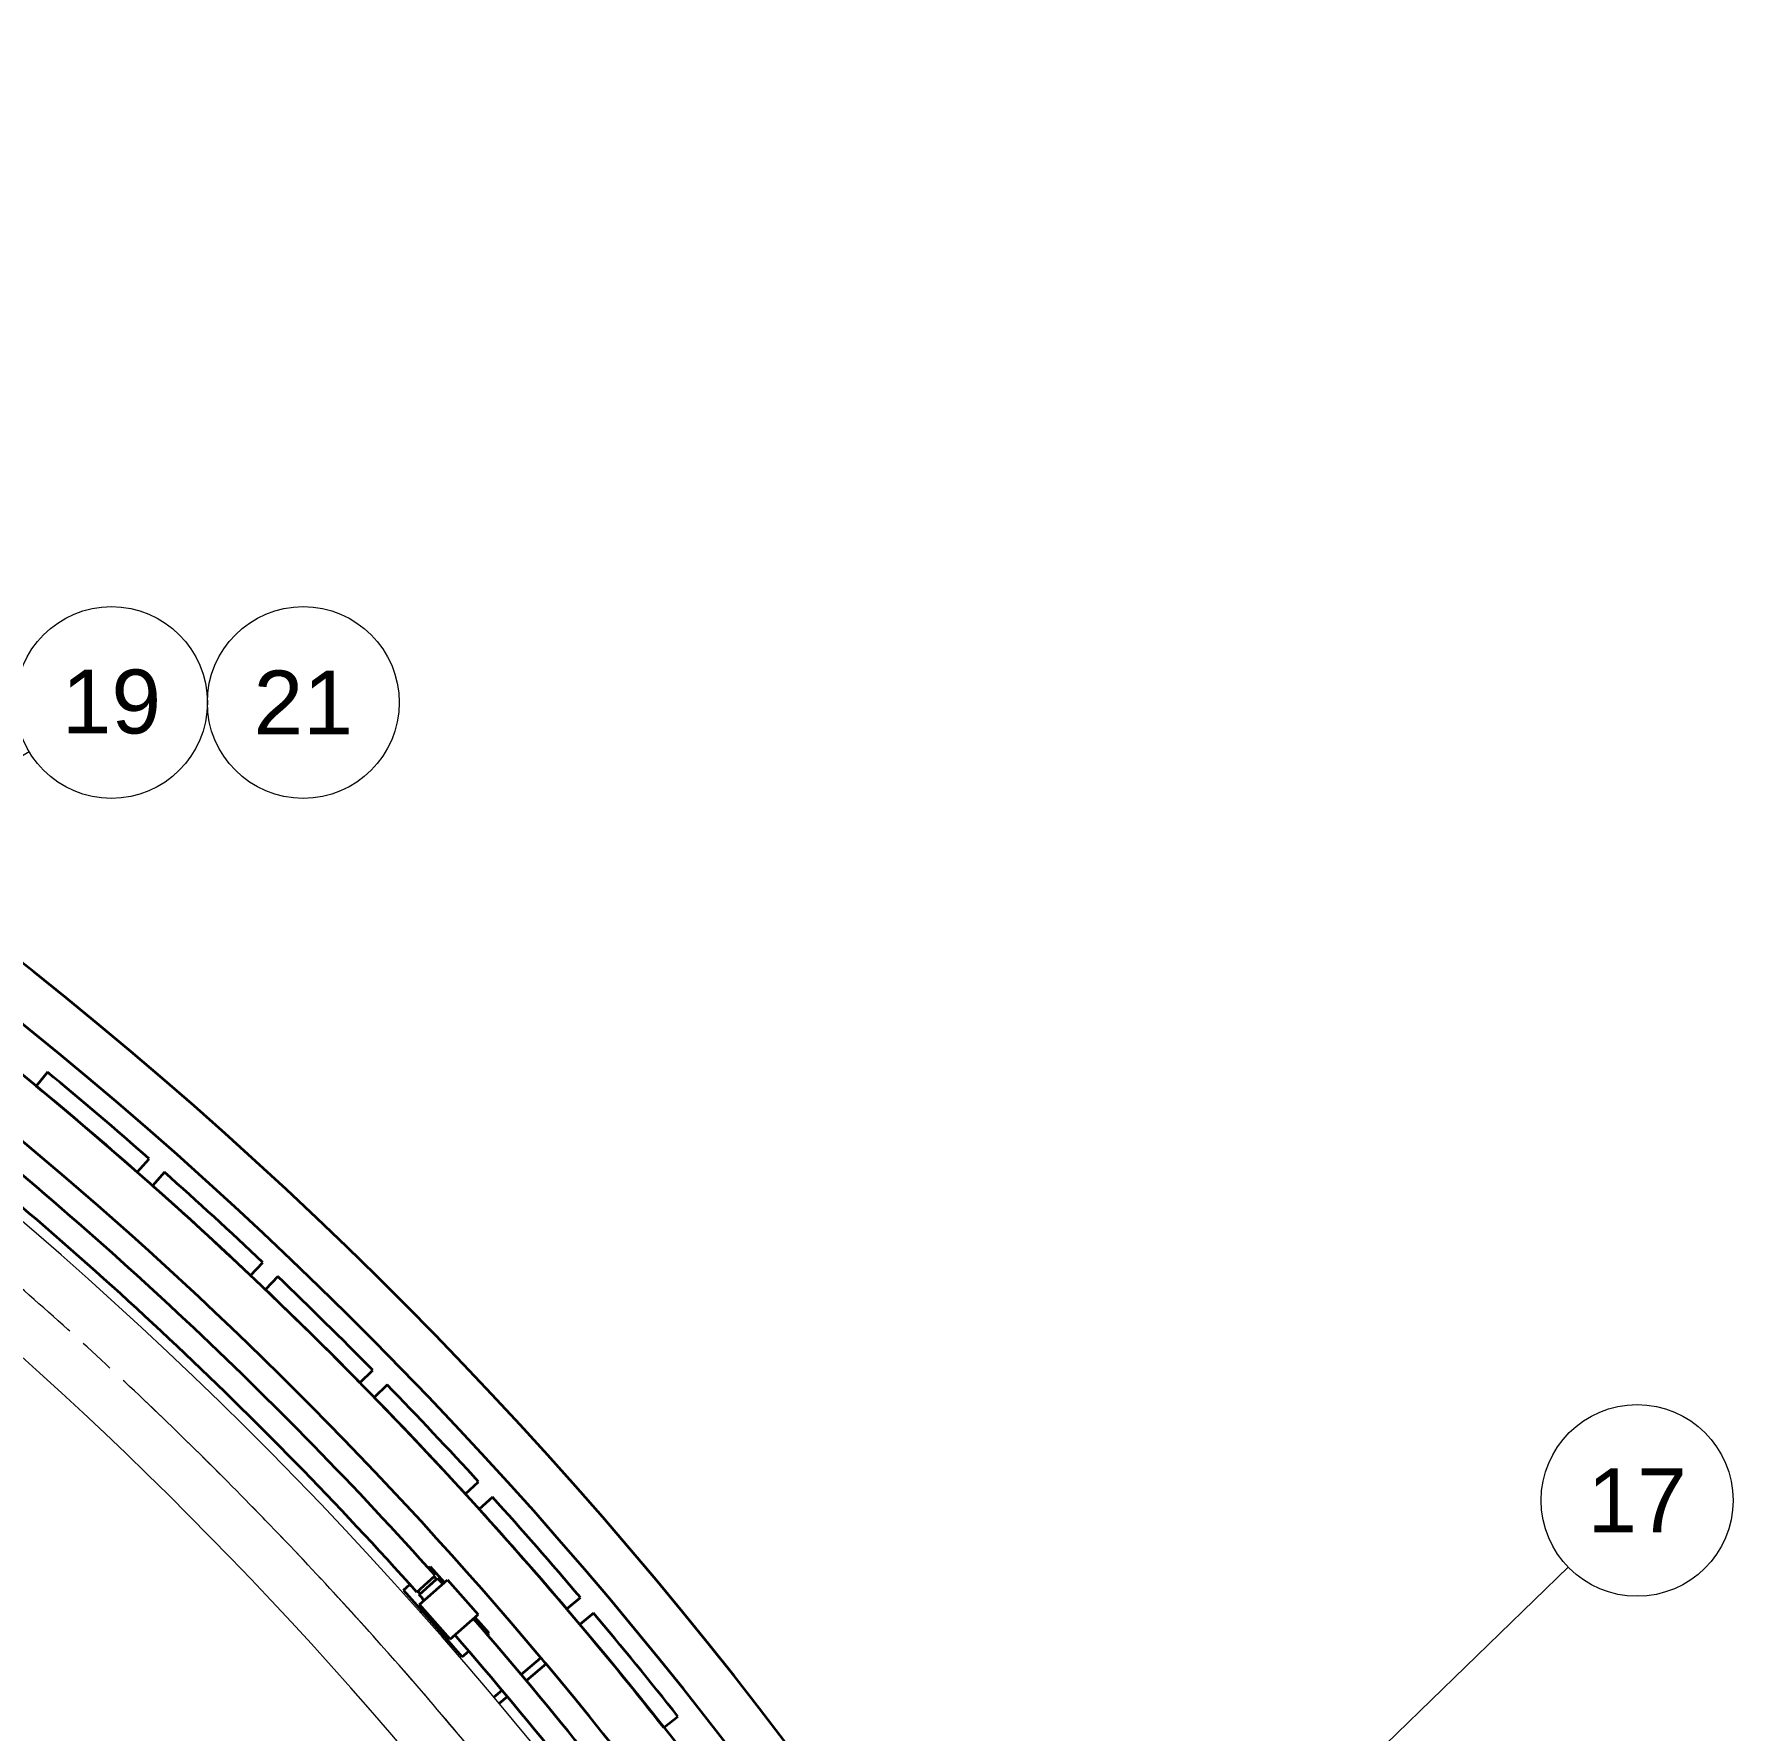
# Model space of a CAD drawing. Header units: millimetres. Extents: x 0 to 42050, y 0 to 29700.
# Drawn here: x 15014 to 18335, y 14581 to 17898 of the extents above; entities that cross this region are included whole.
import ezdxf

# ---------------------------------------------------------------- set-up
doc = ezdxf.new("R2010")
doc.units = ezdxf.units.MM
doc.header["$LTSCALE"] = 50
doc.linetypes.add('CHAIN', pattern=[0.3543, 0.2362, -0.0295, 0.0591, -0.0295])
doc.layers.add('P_Cable Ducts (CD)', color=30, linetype='Continuous', lineweight=18, true_color=0xff7f00)
doc.layers.add('P_Condensate Centerline', color=40, linetype='CHAIN', lineweight=18, true_color=0xffbf00)
doc.layers.add('Symbol', color=7, linetype='Continuous', lineweight=18)
doc.layers.add('Visible', color=7, linetype='Continuous', lineweight=35)
doc.styles.add('Note Text', font='arial.ttf')

# ---------------------------------------------------------------- blocks, each defined once
blk = doc.blocks.new('Balloon44')
at = {"layer": 'Symbol'}
for p, q in [((249.022, 299.474), (300.09, 329.896)), ((248.766, 299.904), (246.874, 298.195)), ((249.278, 299.045), (248.766, 299.904)), ((249.022, 299.474), (246.874, 298.195)), ((246.874, 298.195), (249.278, 299.045))]:
    blk.add_line(p, q, dxfattribs=at)
at = {"layer": 'Symbol', "flags": 128}
blk.add_lwpolyline([(248.766, 299.904), (246.874, 298.195), (249.278, 299.045), (248.766, 299.904)], dxfattribs=at)
at = {"layer": 'Symbol'}
for centre in [(303.308, 331.813), (310.808, 331.813)]:
    blk.add_circle(centre, 3.75, dxfattribs=at)
blk.add_solid([(248.766, 299.904), (246.874, 298.195), (249.278, 299.045), (248.766, 299.904)], dxfattribs=at)
at = {"layer": 'Symbol', "char_height": 2.5, "attachment_point": 5, "style": 'Note Text'}
for s, insert in [('19', (303.308, 331.834)), ('21', (310.808, 331.813))]:
    blk.add_mtext(s, dxfattribs=dict(at, insert=insert))
blk = doc.blocks.new('Balloon49')
at = {"layer": 'Symbol'}
for p, q in [((298.383, 238.003), (360.266, 298.007)), ((298.035, 238.362), (296.588, 236.263)), ((298.383, 238.003), (296.588, 236.263)), ((298.731, 237.644), (298.035, 238.362)), ((296.588, 236.263), (298.731, 237.644))]:
    blk.add_line(p, q, dxfattribs=at)
at = {"layer": 'Symbol', "flags": 128}
blk.add_lwpolyline([(298.035, 238.362), (296.588, 236.263), (298.731, 237.644), (298.035, 238.362)], dxfattribs=at)
at = {"layer": 'Symbol'}
blk.add_circle((362.948, 300.608), 3.75, dxfattribs=at)
blk.add_solid([(298.035, 238.362), (296.588, 236.263), (298.731, 237.644), (298.035, 238.362)], dxfattribs=at)
at = {"layer": 'Symbol', "insert": (362.948, 300.608), "char_height": 2.5, "attachment_point": 5, "style": 'Note Text'}
blk.add_mtext('17', dxfattribs=at)

msp = doc.modelspace()

# ---------------------------------------------------------------- linework, layer by layer
at = {"layer": 'P_Cable Ducts (CD)'}
for radius, start, end in [(8030, 304.017858, 74.209996), (7830, 18.844238, 73.39969)]:
    msp.add_arc((9766.85, 9477.99), radius, start, end, dxfattribs=at)
at = {"layer": 'P_Condensate Centerline', "ltscale": 23.990969}
for start, end in [(340.336504, 74.351842), (314.622936, 46.728136)]:
    msp.add_arc((9766.85, 9477.99), 7930, start, end, dxfattribs=at)
at = {"layer": 'Visible'}
for p, q in [((15040.6, 15867.74), (15018.39, 15840.69)), ((15215.99, 15672.3), (15239.17, 15698.52)), ((15269.14, 15672.03), (15245.96, 15645.8)), ((15437.32, 15470.35), (15461.44, 15495.71)), ((15490.42, 15468.15), (15466.3, 15442.78)), ((15651.17, 15260.5), (15676.19, 15284.97)), ((15704.16, 15256.37), (15679.13, 15231.9)), ((15857.25, 15043.02), (15883.15, 15066.56)), ((15910.06, 15036.97), (15884.16, 15013.42)), ((15762.35, 14851.09), (15798.32, 14883.33)), ((15767.01, 14845.89), (15803, 14878.09)), ((15795.61, 14880.88), (15780.34, 14867.21)), ((15785.06, 14898.08), (15788.67, 14901.27)), ((15788.67, 14901.27), (15815.78, 14870.51)), ((15795.61, 14880.88), (15795.6, 14880.89)), ((15795.61, 14880.88), (15796.7, 14880.53)), ((15736.16, 14854.99), (15748.82, 14866.15)), ((15736.16, 14854.99), (15767.24, 14819.73)), ((15765.07, 14853.52), (15765.3, 14852.41)), ((15767.68, 14826.78), (15822.45, 14875.05)), ((15769.72, 14848.32), (15768.64, 14848.67)), ((15800.28, 14875.67), (15785.01, 14861.99)), ((15800.28, 14875.67), (15800.04, 14876.79)), ((15800.28, 14875.66), (15800.28, 14875.67)), ((15816.45, 14869.76), (15815.78, 14870.51)), ((15822.45, 14875.05), (15881.95, 14807.53)), ((15770.99, 14823.03), (15767.24, 14819.73)), ((15773.19, 14812.97), (15767.24, 14819.73)), ((15827.19, 14759.26), (15767.68, 14826.78)), ((15773.19, 14812.97), (15770.94, 14810.99)), ((15772.97, 14820.78), (15771.47, 14819.46)), ((15775.44, 14814.96), (15771.47, 14819.46)), ((15773.19, 14812.97), (15814.18, 14766.46)), ((15816.43, 14768.44), (15775.44, 14814.96)), ((16055.31, 14818.2), (16082.04, 14840.79)), ((15770.52, 14810.62), (15770.94, 14810.99)), ((15827.19, 14759.26), (15881.95, 14807.53)), ((15876.61, 14801.49), (15875.95, 14802.24)), ((15903.72, 14770.73), (15876.61, 14801.49)), ((16107.86, 14810.24), (16081.13, 14787.65)), ((15811.51, 14764.11), (15811.93, 14764.48)), ((15811.93, 14764.48), (15814.18, 14766.46)), ((15814.18, 14766.46), (15820.13, 14759.71)), ((15816.43, 14768.44), (15820.4, 14763.94)), ((15823.88, 14763.01), (15820.13, 14759.71)), ((15851.21, 14724.45), (15820.13, 14759.71)), ((15821.9, 14765.26), (15820.4, 14763.94)), ((15900.11, 14767.55), (15903.72, 14770.73)), ((15851.21, 14724.45), (15863.87, 14735.61)), ((15966.01, 14690.15), (16004.97, 14722.84)), ((16015.25, 14710.58), (15976.3, 14677.9)), ((15913.04, 14645.7), (15929.01, 14659.11)), ((15939.3, 14646.85), (15923.33, 14633.45)), ((16245.07, 14586.34), (16272.61, 14607.94))]:
    msp.add_line(p, q, dxfattribs=at)
msp.add_circle((9766.85, 9477.99), 8250, dxfattribs=at)
for centre, radius, start, end in [((9766.85, 9477.99), 8420, 352.893014, 276.750813), ((9766.85, 9477.99), 8326.9, 5.718532, 276.329235), ((9766.85, 9477.99), 8150, 40.056241, 59.943759), ((9766.85, 9477.99), 8250, 48.661859, 50.464986), ((9766.85, 9477.99), 8285, 48.661272, 50.465573), ((9766.85, 9477.99), 8099.15, 41.866319, 51.731392), ((9766.85, 9477.99), 8050.85, 41.866319, 51.729482), ((9766.85, 9477.99), 8250, 46.580934, 48.384061), ((9766.85, 9477.99), 8285, 46.580347, 48.384648), ((9766.85, 9477.99), 8250, 44.500009, 46.303136), ((9766.85, 9477.99), 8285, 44.499422, 46.303723), ((9766.85, 9477.99), 8285, 42.418498, 44.222798), ((9766.85, 9477.99), 8250, 42.419084, 44.222211), ((9766.85, 9477.99), 8250, 40.338159, 42.141286), ((9766.85, 9477.99), 8285, 40.337573, 42.141873), ((15795.15, 14875.77), 5, 11.72177, 71.9612), ((9766.85, 9477.99), 8099.15, 41.709541, 41.816651), ((15770.19, 14853.43), 5, 191.72177, 251.9612), ((9766.85, 9477.99), 8050.85, 41.711451, 41.816651), ((9766.85, 9477.99), 8099.15, 31.051, 41.072851), ((9766.85, 9477.99), 8250, 38.257235, 40.060362), ((9766.85, 9477.99), 8285, 38.256648, 40.060948), ((9766.85, 9477.99), 8050.85, 31.05291, 41.070941), ((9766.85, 9477.99), 8150, 39.943759, 40.056241), ((9766.85, 9477.99), 8150, 20.056241, 39.943759)]:
    msp.add_arc(centre, radius, start, end, dxfattribs=at)

# ---------------------------------------------------------------- block references
at = {"layer": 'Symbol', "xscale": 50, "yscale": 50, "zscale": 50}
for name in ['Balloon44', 'Balloon49']:
    msp.add_blockref(name, (0, 0), dxfattribs=at)

doc.saveas('drawing.dxf')
